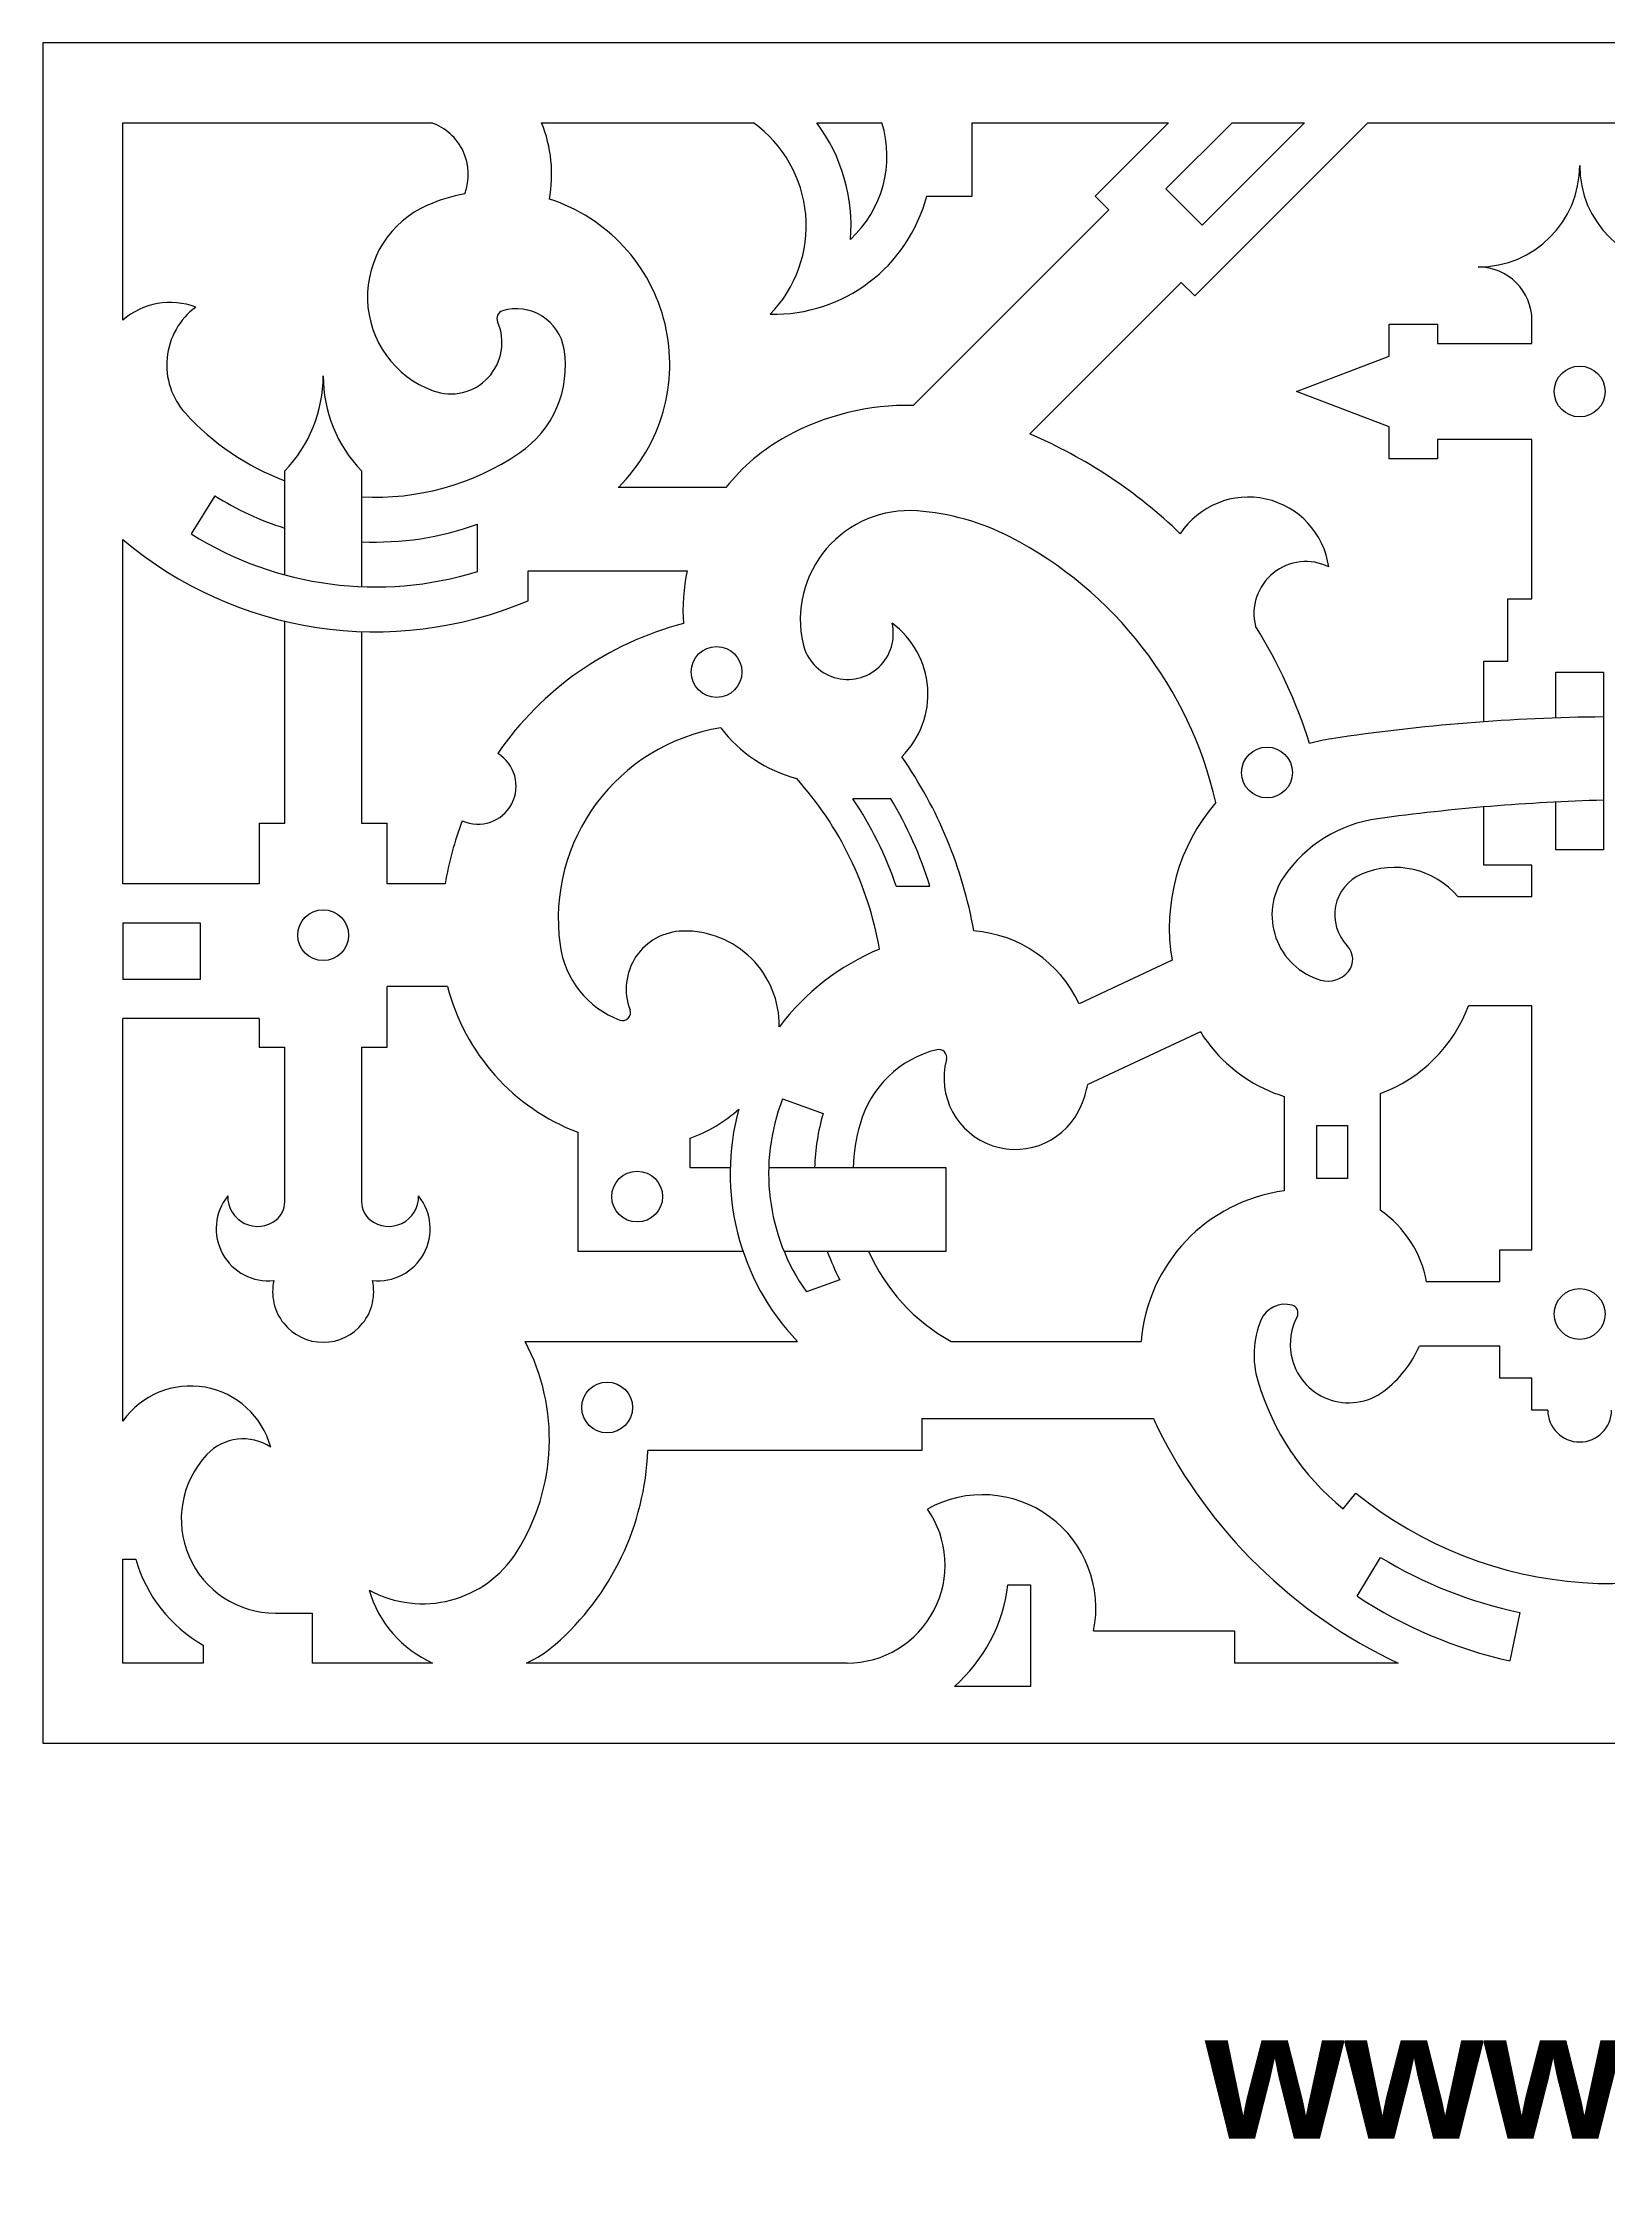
# Model space of a CAD drawing. Header units: millimetres. Extents: x 0 to 149, y -14 to 230.
# Drawn here: x 0 to 48.9, y -13.6 to 53.1 of the extents above; entities that cross this region are included whole.
import ezdxf

# ---------------------------------------------------------------- set-up
doc = ezdxf.new("R2010")
doc.units = ezdxf.units.MM
doc.header["$MEASUREMENT"] = 0
doc.layers.add('Layer 03', color=5, linetype='Continuous')

msp = doc.modelspace()

# ---------------------------------------------------------------- linework, layer by layer
at = {"layer": 'Layer 03'}
for p, q in [((15.576, 50.569), (22.19, 50.569)), ((24.165, 50.569), (26.199, 50.569)), ((29.012, 50.569), (35.147, 50.569)), ((35.147, 50.569), (32.854, 48.275)), ((35.063, 48.505), (37.127, 50.569)), ((41.37, 50.569), (35.965, 45.164)), ((39.39, 50.569), (36.195, 47.374)), ((37.127, 50.569), (39.39, 50.569)), ((41.37, 50.569), (61.936, 50.569)), ((32.854, 48.275), (33.278, 47.851)), ((36.195, 47.374), (35.063, 48.505)), ((33.278, 47.851), (27.175, 41.748)), ((35.541, 45.588), (30.811, 40.858)), ((35.965, 45.164), (35.541, 45.588)), ((46.491, 43.683), (46.491, 44.389)), ((41.756, 43.183), (41.774, 43.183)), ((41.774, 41.183), (41.756, 41.183)), ((46.491, 35.711), (46.491, 40.683)), ((7.556, 36.46), (7.556, 39.703)), ((9.956, 39.703), (9.956, 36.093)), ((5.379, 38.924), (4.635, 37.738)), ((21.33, 39.19), (17.97, 39.19)), ((13.577, 36.566), (13.577, 38.042)), ((2.5, 26.815), (2.5, 37.568)), ((15.153, 35.653), (15.153, 36.59)), ((15.153, 36.59), (20.116, 36.59)), ((7.556, 28.713), (7.556, 35.016)), ((9.956, 34.692), (9.956, 28.713)), ((44.991, 31.875), (44.991, 33.762)), ((26.474, 29.475), (25.289, 29.475)), ((6.756, 28.713), (7.556, 28.713)), ((6.756, 28.713), (6.756, 26.815)), ((9.956, 28.713), (10.756, 28.713)), ((10.756, 26.815), (10.756, 28.713)), ((46.491, 26.415), (46.491, 27.4)), ((6.756, 26.815), (2.5, 26.815)), ((12.564, 26.815), (10.756, 26.815)), ((26.647, 26.744), (27.699, 26.744)), ((46.491, 26.415), (44.184, 26.415)), ((2.5, 25.596), (2.5, 23.834)), ((2.5, 25.596), (4.921, 25.596)), ((4.921, 25.596), (4.921, 23.834)), ((35.258, 24.431), (32.351, 23.076)), ((4.921, 23.834), (2.5, 23.834)), ((10.756, 21.717), (10.756, 23.615)), ((12.639, 23.615), (10.756, 23.615)), ((46.491, 23.015), (44.51, 23.015)), ((46.491, 15.393), (46.491, 23.015)), ((2.5, 10.05), (2.5, 22.615)), ((6.756, 22.615), (2.5, 22.615)), ((6.756, 22.615), (6.756, 21.717)), ((36.141, 22.195), (32.629, 20.557)), ((6.756, 21.717), (7.556, 21.717)), ((7.556, 16.889), (7.556, 21.717)), ((9.956, 21.717), (10.756, 21.717)), ((9.956, 21.717), (9.956, 16.889)), ((23.099, 20.107), (24.36, 19.648)), ((38.756, 20.183), (38.756, 17.235)), ((41.756, 20.269), (41.756, 16.629)), ((16.708, 19.064), (16.708, 15.358)), ((20.208, 17.958), (20.208, 18.88)), ((21.463, 17.958), (20.208, 17.958)), ((28.206, 17.958), (22.663, 17.958)), ((28.206, 15.358), (28.206, 17.958)), ((16.708, 15.358), (21.858, 15.358)), ((23.138, 15.358), (28.206, 15.358)), ((45.491, 14.393), (45.491, 15.393)), ((45.491, 15.393), (46.491, 15.393)), ((24.881, 14.46), (23.842, 14.081)), ((45.491, 14.393), (43.203, 14.393)), ((15.061, 12.535), (23.566, 12.535)), ((28.361, 12.535), (34.291, 12.535)), ((45.491, 12.393), (42.977, 12.393)), ((27.445, 10.135), (34.674, 10.135)), ((46.985, 10.393), (46.491, 10.393)), ((40.599, 7.315), (40.991, 7.8)), ((2.5, 5.741), (2.903, 5.741)), ((41.032, 4.584), (41.766, 5.793)), ((46.114, 4.076), (45.796, 2.564)), ((32.804, 3.5), (37.207, 3.5)), ((37.207, 3.5), (37.207, 2.5)), ((5.011, 3.055), (5.011, 2.5)), ((12.174, 2.5), (8.415, 2.5)), ((25.113, 2.5), (15.099, 2.5)), ((42.314, 2.5), (37.207, 2.5))]:
    msp.add_line(p, q, dxfattribs=at)
for points in [[(0, 0), (148.789, 0), (148.789, 53.069), (0, 53.069), (0, 0)], [(2.5, 44.406), (2.5, 50.569), (12.14, 50.569)], [(27.595, 48.281), (29.012, 48.281), (29.012, 50.569)], [(39.141, 42.183), (42.037, 43.283), (42.037, 44.283), (43.537, 44.283), (43.537, 43.683), (46.491, 43.683)], [(46.491, 40.683), (43.537, 40.683), (43.537, 40.083), (42.037, 40.083), (42.037, 41.083), (39.141, 42.183)], [(44.991, 33.762), (45.741, 33.762), (45.741, 35.711), (46.491, 35.711)], [(47.237, 31.995), (47.237, 33.424), (48.724, 33.424), (48.724, 27.874), (47.237, 27.874), (47.237, 29.37)], [(46.491, 27.4), (44.991, 27.4), (44.991, 29.218)], [(40.732, 17.625), (39.78, 17.625), (39.78, 19.273), (40.732, 19.273), (40.732, 17.625)], [(46.491, 10.393), (46.491, 11.393), (45.491, 11.393), (45.491, 12.393)], [(27.445, 10.135), (27.445, 9.135), (18.892, 9.135)], [(5.011, 2.5), (2.5, 2.5), (2.5, 5.741)], [(30.132, 4.94), (30.841, 4.94), (30.841, 1.765), (28.459, 1.765)], [(7.265, 4.056), (8.415, 4.056), (8.415, 2.5)]]:
    msp.add_lwpolyline(points, dxfattribs=at)
for centre in [(47.98, 42.183), (21.037, 33.43), (38.22, 30.291), (8.756, 25.215), (18.559, 17.057), (47.98, 13.393), (17.62, 10.476)]:
    msp.add_circle(centre, 0.793, dxfattribs=at)
for centre, radius, start, end in [((11.588, 48.961), 1.7, 338.96757, 71.03243), ((11.588, 48.961), 4.3, 349.60235, 21.95842), ((19.875, 47.357), 3.959, 315.77529, 54.22471), ((19.875, 47.357), 5.359, 355.44338, 36.82547), ((22.821, 49.529), 3.535, 312.69998, 17.11945), ((44.811, 49.237), 3.169, 270, 0), ((51.149, 49.237), 3.169, 180.00002, 270), ((13.257, 45.135), 3.119, 113.43848, 249.94283), ((14.168, 43.035), 5.408, 100.57987, 113.43848), ((14.168, 43.035), 5.408, 314.68116, 72.23725), ((22.821, 49.529), 4.935, 268.7447, 345.35744), ((44.811, 44.389), 1.68, 0, 90), ((3.983, 42.704), 2.257, 69.30632, 131.07027), ((6.112, 43.013), 2.241, 126.4548, 222.3176), ((14.428, 44.462), 0.25, 106.82549, 203.99097), ((14.791, 43.26), 1.505, 9.25614, 106.82549), ((12.737, 43.709), 1.601, 249.94283, 23.99097), ((13.044, 42.976), 3.275, 304.1134, 9.25614), ((4.484, 42.672), 4.272, 315.98071, 0), ((13.029, 42.672), 4.272, 180, 224.01929), ((10.384, 46.903), 8.019, 222.3176, 249.35167), ((27.006, 33.855), 7.895, 88.77495, 118.68988), ((26.198, 35.333), 6.211, 118.68988, 141.60723), ((24.747, 26.595), 15.499, 46.0014, 66.96891), ((10.384, 46.903), 8.019, 266.94334, 304.1134), ((10.384, 46.903), 9.419, 237.89997, 252.5295), ((37.634, 36.348), 2.54, 8.16236, 146.64856), ((10.384, 46.903), 9.419, 267.39803, 289.81737), ((27.054, 35.063), 3.403, 85.87613, 192.83765), ((26.759, 30.975), 7.501, 62.73043, 85.87613), ((10.384, 46.903), 12.219, 229.81519, 292.97554), ((10.384, 46.903), 10.819, 237.89997, 287.16659), ((24.5, 26.593), 12.431, 12.82921, 62.73043), ((39.434, 35.252), 1.623, 63.86667, 194.07281), ((26.198, 35.333), 6.211, 168.32143, 183.64819), ((22.52, 25.166), 10.092, 104.46379, 145.49071), ((25.127, 34.624), 1.427, 192.83765, 13.40507), ((24.89, 32.74), 2.746, 314.56978, 53.71811), ((24.747, 26.595), 15.499, 17.28229, 32.21452), ((49.348, -28.892), 60.923, 90.58714, 98.60255), ((22.132, 25.725), 6.038, 99.13698, 187.7664), ((24.617, 34.285), 4.315, 217.04223, 255.36542), ((41.126, 25.456), 5.957, 98.60255, 105.38195), ((13.591, 29.867), 1.187, 245.60436, 58.86192), ((15.603, 22.958), 13.675, 10.06666, 34.91091), ((15.603, 22.958), 10.675, 9.84227, 42.06914), ((15.603, 22.958), 11.675, 18.92394, 33.93479), ((15.603, 22.958), 12.675, 17.3811, 30.94437), ((41.126, 25.456), 5.957, 139.14099, 189.90359), ((50.527, -35.925), 65.378, 91.58103, 97.77915), ((22.52, 25.166), 10.092, 158.97558, 170.59415), ((42.253, 24.641), 4.249, 97.77915, 145.73025), ((42.201, 24.727), 2.604, 40.4075, 113.26894), ((40.49, 25.843), 2.115, 145.73025, 253.522), ((41.719, 25.847), 1.385, 113.26894, 224.13828), ((20.021, 23.539), 1.806, 91.23198, 201.08291), ((20.046, 22.395), 2.95, 359.27943, 91.23198), ((28.767, 21.406), 3.954, 24.98603, 85.64574), ((19.051, 25.304), 2.928, 187.7664, 249.27445), ((29.05, 17.782), 7.589, 112.70221, 142.91231), ((40.294, 24.464), 0.602, 320.87132, 44.13828), ((40.123, 24.603), 0.822, 253.522, 320.87222), ((19.064, 25.265), 6.634, 194.40598, 249.196), ((18.103, 22.8), 0.25, 249.27445, 21.08291), ((40.129, 24.656), 4.678, 290.35485, 339.46989), ((41.126, 25.456), 5.957, 213.18946, 218.74543), ((28.711, 18.418), 3.322, 103.96893, 164.21131), ((27.97, 21.399), 0.25, 345.01353, 103.96893), ((30.365, 20.758), 2.229, 165.01353, 337.92803), ((40.129, 24.656), 4.678, 218.74543, 252.93636), ((29.05, 17.782), 6.389, 158.6555, 215.39477), ((28.767, 21.406), 3.954, 337.92803, 347.60735), ((18.806, 22.958), 4.312, 288.97798, 312.72464), ((29.05, 17.782), 7.589, 164.65319, 223.73345), ((31.197, 17.715), 7.105, 164.21131, 178.03653), ((31.197, 17.715), 5.905, 164.21131, 177.63731), ((7.046, 16.055), 1.629, 141.20983, 276.02059), ((6.707, 17.058), 0.931, 178.92838, 308.84912), ((6.843, 16.889), 0.713, 308.85045, 0), ((10.669, 16.889), 0.713, 180, 231.14955), ((10.806, 17.058), 0.931, 231.15088, 1.07162), ((10.467, 16.055), 1.629, 263.97941, 38.79017), ((39.431, 12.124), 5.156, 97.52028, 175.42188), ((39.784, 13.767), 3.475, 10.38727, 55.435), ((31.197, 17.715), 7.105, 199.37031, 207.26852), ((31.197, 17.715), 5.905, 203.52024, 241.29666), ((8.756, 14.087), 1.578, 167.26395, 270), ((8.756, 14.087), 1.578, 270, 12.73605), ((38.779, 12.889), 0.809, 73.57573, 157.5706), ((38.937, 13.425), 0.25, 332.02227, 73.57573), ((40.667, 12.11), 2.851, 157.5706, 196.46026), ((40.773, 12.45), 1.829, 152.02227, 190.86742), ((9.251, 9.478), 6.566, 327.70566, 27.75664), ((40.773, 12.45), 1.829, 190.86742, 306.88396), ((39.784, 13.767), 3.475, 306.88396, 336.72384), ((4.617, 8.553), 2.593, 15.28488, 144.71512), ((45.662, 13.586), 8.06, 196.46026, 231.08124), ((39.431, 12.124), 5.156, 202.68466, 206.43228), ((47.98, 10.393), 0.995, 180, 360), ((6.258, 7.939), 1.556, 56.44062, 136.79517), ((49.068, 16.915), 15.919, 206.43228, 244.89386), ((7.265, 6.994), 2.938, 136.79517, 270), ((10.396, 9.471), 8.503, 311.25531, 357.73666), ((29.342, 4.217), 3.535, 348.30676, 119.13501), ((48.981, 17.696), 12.719, 231.08124, 300.68308), ((25.113, 5.557), 3.057, 270, 34.87444), ((7.265, 6.994), 4.538, 196.01772, 240.22425), ((11.862, 7.827), 3.477, 241.25095, 327.70566), ((48.981, 17.696), 13.919, 238.775, 258.11336), ((13.636, 5.776), 3.588, 196.13994, 245.9445), ((25.113, 5.557), 5.057, 311.426, 352.99907), ((49.068, 16.915), 14.719, 236.90771, 257.15503), ((13.636, 5.776), 3.588, 294.0555, 311.25531)]:
    msp.add_arc(centre, radius, start, end, dxfattribs=at)

# ---------------------------------------------------------------- texts
at = {"insert": (36.289, -8.344), "char_height": 0.2, "width": 97.82349, "attachment_point": 1}
msp.add_mtext('{\\fArial|b1|i0|c0|p0;\\C5;\\H20x;www.craftsmanspace.com}', dxfattribs=at)

doc.saveas('drawing.dxf')
